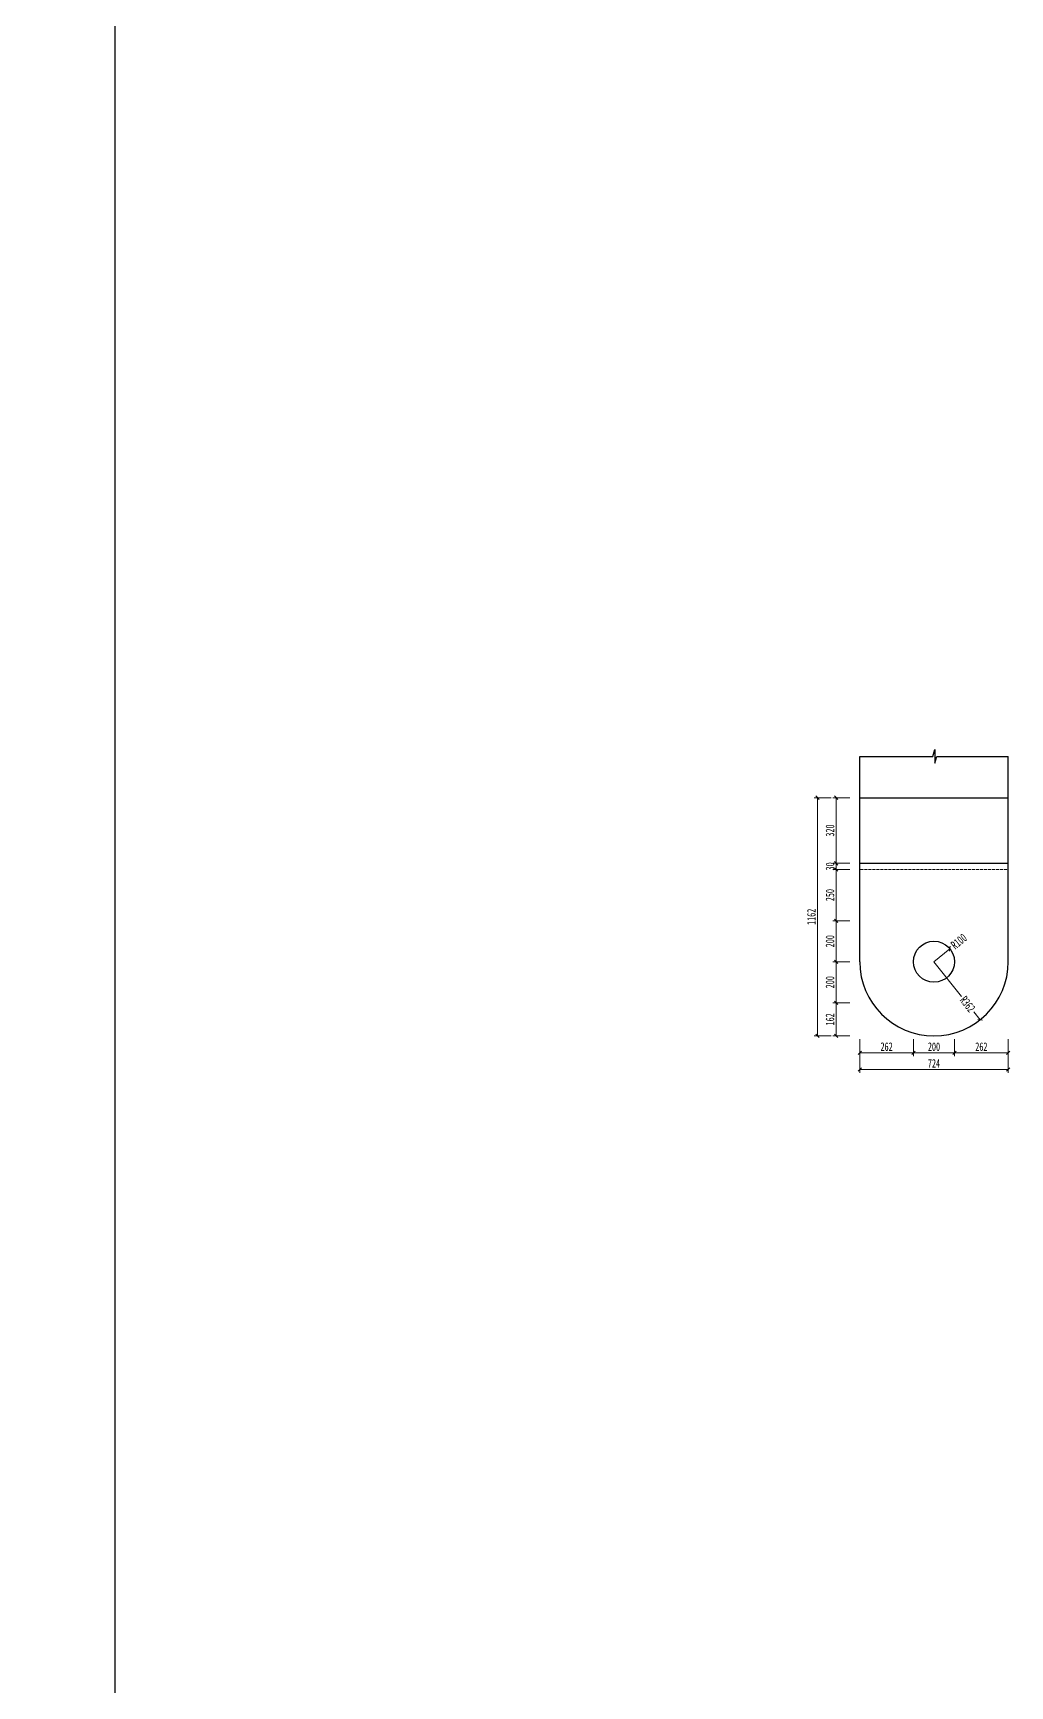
# Model space of a CAD drawing. Header units: millimetres. Extents: x -60009 to 63758, y -2164 to 95433.
# Drawn here: x 12369 to 17132, y 73859 to 81922 of the extents above; entities that cross this region are included whole.
import ezdxf

# ---------------------------------------------------------------- set-up
doc = ezdxf.new("R2010")
doc.units = ezdxf.units.MM
doc.linetypes.add('DASHED', pattern=[0.75, 0.5, -0.25])
doc.layers.get('Defpoints').update_dxf_attribs({"color": 8})
for name, color, linetype, lineweight in [('细实线', 4, 'Continuous', 15), ('虚线', 7, 'DASHED', 15), ('钢板粗线', 1, 'Continuous', 25)]:
    doc.layers.add(name, color=color, linetype=linetype, lineweight=lineweight)
doc.styles.add('111', font='仿宋_GB2312.TTF', dxfattribs={"width": 0.7})
doc.dimstyles.new('200', dxfattribs={"dimscale": 0, "dimtxt": 2.5, "dimasz": 1, "dimexe": 1, "dimexo": 1, "dimgap": 0.6, "dimtad": 1, "dimdec": 0, "dimdsep": 46, "dimtxsty": '111', "dimblk": 'OBLIQUE', "dimcen": 0, "dimclrd": 4, "dimclre": 4, "dimclrt": 4, "dimadec": 1, "dimazin": 2, "dimtfac": 1, "dimtdec": 0, "dimtix": 1, "dimtmove": 2, "dimatfit": 3, "dimfxl": 4, "dimfxlon": 1, "dimtolj": 1, "dimlwd": -1, "dimlwe": -1, "dimarcsym": 0})

# ---------------------------------------------------------------- blocks, each defined once
blk = doc.blocks.new('_Oblique')
at = {"color": 0, "linetype": 'ByBlock', "lineweight": -2}
blk.add_line((-0.5, -0.5), (0.5, 0.5), dxfattribs=at)
blk = doc.blocks.new('*D805')
at = {"layer": 'Defpoints', "color": 0}
for p in [(16838.6, 77455), (16761.2, 77391.7)]:
    blk.add_point(p, dxfattribs=at)
at = {"layer": '细实线', "color": 4}
for p, q in [((16838.6, 77455), (16761.2, 77391.7)), ((16761.2, 77391.7), (16838.6, 77455))]:
    blk.add_line(p, q, dxfattribs=at)
at = {"layer": '细实线', "color": 4, "xscale": 16.66666666666666, "yscale": 16.66666666666666, "zscale": 16.66666666666666, "rotation": 39.28411899742971}
blk.add_blockref('_Oblique', (16838.6, 77455), dxfattribs=at)
at = {"layer": '细实线', "color": 4, "insert": (16882.5, 77491), "char_height": 41.67, "attachment_point": 5, "rotation": 39.28412, "style": '111'}
blk.add_mtext('\\A1;R100', dxfattribs=at)
blk = doc.blocks.new('*D809')
at = {"layer": 'Defpoints', "color": 0}
for p in [(16399.2, 77391.7), (16661.2, 77391.7), (16399.2, 76947.3)]:
    blk.add_point(p, dxfattribs=at)
at = {"layer": '细实线', "color": 4}
for p, q in [((16399.2, 77014), (16399.2, 76930.6)), ((16661.2, 77014), (16661.2, 76930.6)), ((16661.2, 76947.3), (16399.2, 76947.3))]:
    blk.add_line(p, q, dxfattribs=at)
at = {"layer": '细实线', "color": 4, "xscale": 16.66666666666666, "yscale": 16.66666666666666, "zscale": 16.66666666666666, "rotation": 180}
blk.add_blockref('_Oblique', (16399.2, 76947.3), dxfattribs=at)
at = {"layer": '细实线', "color": 4, "xscale": 16.66666666666666, "yscale": 16.66666666666666, "zscale": 16.66666666666666}
blk.add_blockref('_Oblique', (16661.2, 76947.3), dxfattribs=at)
at = {"layer": '细实线', "color": 4, "insert": (16530.2, 76977.1), "char_height": 41.67, "attachment_point": 5, "style": '111'}
blk.add_mtext('\\A1;262', dxfattribs=at)
blk = doc.blocks.new('*D810')
at = {"layer": 'Defpoints', "color": 0}
for p in [(16661.2, 77391.7), (16861.2, 77391.7), (16861.2, 76947.3)]:
    blk.add_point(p, dxfattribs=at)
at = {"layer": '细实线', "color": 4}
for p, q in [((16661.2, 77014), (16661.2, 76930.6)), ((16861.2, 77014), (16861.2, 76930.6)), ((16661.2, 76947.3), (16861.2, 76947.3))]:
    blk.add_line(p, q, dxfattribs=at)
at = {"layer": '细实线', "color": 4, "xscale": 16.66666666666666, "yscale": 16.66666666666666, "zscale": 16.66666666666666, "rotation": 180}
blk.add_blockref('_Oblique', (16661.2, 76947.3), dxfattribs=at)
at = {"layer": '细实线', "color": 4, "xscale": 16.66666666666666, "yscale": 16.66666666666666, "zscale": 16.66666666666666}
blk.add_blockref('_Oblique', (16861.2, 76947.3), dxfattribs=at)
at = {"layer": '细实线', "color": 4, "insert": (16761.2, 76977.1), "char_height": 41.67, "attachment_point": 5, "style": '111'}
blk.add_mtext('\\A1;200', dxfattribs=at)
blk = doc.blocks.new('*D811')
at = {"layer": 'Defpoints', "color": 0}
for p in [(16861.2, 77391.7), (17123.2, 77391.7), (17123.2, 76947.3)]:
    blk.add_point(p, dxfattribs=at)
at = {"layer": '细实线', "color": 4}
for p, q in [((16861.2, 77014), (16861.2, 76930.6)), ((17123.2, 77014), (17123.2, 76930.6)), ((16861.2, 76947.3), (17123.2, 76947.3))]:
    blk.add_line(p, q, dxfattribs=at)
at = {"layer": '细实线', "color": 4, "xscale": 16.66666666666666, "yscale": 16.66666666666666, "zscale": 16.66666666666666, "rotation": 180}
blk.add_blockref('_Oblique', (16861.2, 76947.3), dxfattribs=at)
at = {"layer": '细实线', "color": 4, "xscale": 16.66666666666666, "yscale": 16.66666666666666, "zscale": 16.66666666666666}
blk.add_blockref('_Oblique', (17123.2, 76947.3), dxfattribs=at)
at = {"layer": '细实线', "color": 4, "insert": (16992.2, 76977.1), "char_height": 41.67, "attachment_point": 5, "style": '111'}
blk.add_mtext('\\A1;262', dxfattribs=at)
blk = doc.blocks.new('*D812')
at = {"layer": 'Defpoints', "color": 0}
for p in [(16399.2, 77391.7), (17123.2, 77391.7), (17123.2, 76866.5)]:
    blk.add_point(p, dxfattribs=at)
at = {"layer": '细实线', "color": 4}
for p, q in [((16399.2, 76933.2), (16399.2, 76849.8)), ((17123.2, 76933.2), (17123.2, 76849.8)), ((16399.2, 76866.5), (17123.2, 76866.5))]:
    blk.add_line(p, q, dxfattribs=at)
at = {"layer": '细实线', "color": 4, "xscale": 16.66666666666666, "yscale": 16.66666666666666, "zscale": 16.66666666666666, "rotation": 180}
blk.add_blockref('_Oblique', (16399.2, 76866.5), dxfattribs=at)
at = {"layer": '细实线', "color": 4, "xscale": 16.66666666666666, "yscale": 16.66666666666666, "zscale": 16.66666666666666}
blk.add_blockref('_Oblique', (17123.2, 76866.5), dxfattribs=at)
at = {"layer": '细实线', "color": 4, "insert": (16761.2, 76895.9), "char_height": 41.67, "attachment_point": 5, "style": '111'}
blk.add_mtext('\\A1;724', dxfattribs=at)
blk = doc.blocks.new('*D813')
at = {"layer": 'Defpoints', "color": 0}
for p in [(16399.2, 78191.7), (16284.1, 77871.7), (16399.2, 77871.7)]:
    blk.add_point(p, dxfattribs=at)
at = {"layer": '细实线', "color": 4}
for p, q in [((16350.8, 78191.7), (16267.4, 78191.7)), ((16284.1, 78191.7), (16284.1, 77871.7)), ((16350.8, 77871.7), (16267.4, 77871.7))]:
    blk.add_line(p, q, dxfattribs=at)
at = {"layer": '细实线', "color": 4, "xscale": 16.66666666666666, "yscale": 16.66666666666666, "zscale": 16.66666666666666}
for p, rotation in [((16284.1, 78191.7), 90), ((16284.1, 77871.7), 270)]:
    blk.add_blockref('_Oblique', p, dxfattribs=dict(at, rotation=rotation))
at = {"layer": '细实线', "color": 4, "insert": (16254.3, 78031.7), "char_height": 41.67, "attachment_point": 5, "rotation": 90, "style": '111'}
blk.add_mtext('\\A1;320', dxfattribs=at)
blk = doc.blocks.new('*D814')
at = {"layer": 'Defpoints', "color": 0}
for p in [(16399.2, 77841.7), (16284.1, 77591.7), (16399.2, 77591.7)]:
    blk.add_point(p, dxfattribs=at)
at = {"layer": '细实线', "color": 4}
for p, q in [((16350.8, 77841.7), (16267.4, 77841.7)), ((16284.1, 77841.7), (16284.1, 77591.7)), ((16350.8, 77591.7), (16267.4, 77591.7))]:
    blk.add_line(p, q, dxfattribs=at)
at = {"layer": '细实线', "color": 4, "xscale": 16.66666666666666, "yscale": 16.66666666666666, "zscale": 16.66666666666666}
for p, rotation in [((16284.1, 77841.7), 90), ((16284.1, 77591.7), 270)]:
    blk.add_blockref('_Oblique', p, dxfattribs=dict(at, rotation=rotation))
at = {"layer": '细实线', "color": 4, "insert": (16254.3, 77716.7), "char_height": 41.67, "attachment_point": 5, "rotation": 90, "style": '111'}
blk.add_mtext('\\A1;250', dxfattribs=at)
blk = doc.blocks.new('*D815')
at = {"layer": 'Defpoints', "color": 0}
for p in [(16399.2, 78191.7), (16193.5, 77029.7), (16399.2, 77029.7)]:
    blk.add_point(p, dxfattribs=at)
at = {"layer": '细实线', "color": 4}
for p, q in [((16260.2, 78191.7), (16176.8, 78191.7)), ((16193.5, 78191.7), (16193.5, 77029.7)), ((16260.2, 77029.7), (16176.8, 77029.7))]:
    blk.add_line(p, q, dxfattribs=at)
at = {"layer": '细实线', "color": 4, "xscale": 16.66666666666666, "yscale": 16.66666666666666, "zscale": 16.66666666666666}
for p, rotation in [((16193.5, 78191.7), 90), ((16193.5, 77029.7), 270)]:
    blk.add_blockref('_Oblique', p, dxfattribs=dict(at, rotation=rotation))
at = {"layer": '细实线', "color": 4, "insert": (16163.7, 77610.7), "char_height": 41.67, "attachment_point": 5, "rotation": 90, "style": '111'}
blk.add_mtext('\\A1;1162', dxfattribs=at)
blk = doc.blocks.new('*D816')
at = {"layer": 'Defpoints', "color": 0}
for p in [(16399.2, 77591.7), (16284.1, 77391.7), (16399.2, 77391.7)]:
    blk.add_point(p, dxfattribs=at)
at = {"layer": '细实线', "color": 4}
for p, q in [((16350.8, 77591.7), (16267.4, 77591.7)), ((16284.1, 77591.7), (16284.1, 77391.7)), ((16350.8, 77391.7), (16267.4, 77391.7))]:
    blk.add_line(p, q, dxfattribs=at)
at = {"layer": '细实线', "color": 4, "xscale": 16.66666666666666, "yscale": 16.66666666666666, "zscale": 16.66666666666666}
for p, rotation in [((16284.1, 77591.7), 90), ((16284.1, 77391.7), 270)]:
    blk.add_blockref('_Oblique', p, dxfattribs=dict(at, rotation=rotation))
at = {"layer": '细实线', "color": 4, "insert": (16254.3, 77491.7), "char_height": 41.67, "attachment_point": 5, "rotation": 90, "style": '111'}
blk.add_mtext('\\A1;200', dxfattribs=at)
blk = doc.blocks.new('*D817')
at = {"layer": 'Defpoints', "color": 0}
for p in [(16284.1, 77391.7), (16399.2, 77391.7), (16399.2, 77191.7)]:
    blk.add_point(p, dxfattribs=at)
at = {"layer": '细实线', "color": 4}
for p, q in [((16350.8, 77391.7), (16267.4, 77391.7)), ((16284.1, 77191.7), (16284.1, 77391.7)), ((16350.8, 77191.7), (16267.4, 77191.7))]:
    blk.add_line(p, q, dxfattribs=at)
at = {"layer": '细实线', "color": 4, "xscale": 16.66666666666666, "yscale": 16.66666666666666, "zscale": 16.66666666666666}
for p, rotation in [((16284.1, 77391.7), 90), ((16284.1, 77191.7), 270)]:
    blk.add_blockref('_Oblique', p, dxfattribs=dict(at, rotation=rotation))
at = {"layer": '细实线', "color": 4, "insert": (16254.3, 77291.7), "char_height": 41.67, "attachment_point": 5, "rotation": 90, "style": '111'}
blk.add_mtext('\\A1;200', dxfattribs=at)
blk = doc.blocks.new('*D818')
at = {"layer": 'Defpoints', "color": 0}
for p in [(16284.1, 77191.7), (16399.2, 77191.7), (16399.2, 77029.7)]:
    blk.add_point(p, dxfattribs=at)
at = {"layer": '细实线', "color": 4}
for p, q in [((16350.8, 77191.7), (16267.4, 77191.7)), ((16284.1, 77029.7), (16284.1, 77191.7)), ((16350.8, 77029.7), (16267.4, 77029.7))]:
    blk.add_line(p, q, dxfattribs=at)
at = {"layer": '细实线', "color": 4, "xscale": 16.66666666666666, "yscale": 16.66666666666666, "zscale": 16.66666666666666}
for p, rotation in [((16284.1, 77191.7), 90), ((16284.1, 77029.7), 270)]:
    blk.add_blockref('_Oblique', p, dxfattribs=dict(at, rotation=rotation))
at = {"layer": '细实线', "color": 4, "insert": (16254.3, 77110.7), "char_height": 41.67, "attachment_point": 5, "rotation": 90, "style": '111'}
blk.add_mtext('\\A1;162', dxfattribs=at)
blk = doc.blocks.new('*D822')
at = {"layer": 'Defpoints', "color": 0}
for p in [(16761.2, 77391.7), (16986, 77107.9)]:
    blk.add_point(p, dxfattribs=at)
at = {"layer": '细实线', "color": 4}
for p, q in [((16895.5, 77222.1), (16761.2, 77391.7)), ((16954.8, 77147.3), (16986, 77107.9))]:
    blk.add_line(p, q, dxfattribs=at)
at = {"layer": '细实线', "color": 4, "xscale": 16.66666666666666, "yscale": 16.66666666666666, "zscale": 16.66666666666666, "rotation": 308.386290921676}
blk.add_blockref('_Oblique', (16986, 77107.9), dxfattribs=at)
at = {"layer": '细实线', "color": 4, "insert": (16925.1, 77184.7), "char_height": 41.67, "attachment_point": 5, "rotation": 308.38629, "style": '111'}
blk.add_mtext('\\A1;R362', dxfattribs=at)
blk = doc.blocks.new('*D781')
at = {"layer": 'Defpoints', "color": 0}
for p in [(16284.1, 77841.7), (16399.2, 77871.7), (16399.2, 77841.7)]:
    blk.add_point(p, dxfattribs=at)
at = {"layer": '细实线', "color": 4}
for p, q in [((16284.1, 77871.7), (16284.1, 77888.3)), ((16350.8, 77871.7), (16267.4, 77871.7)), ((16350.8, 77841.7), (16267.4, 77841.7)), ((16284.1, 77871.7), (16284.1, 77841.7)), ((16284.1, 77841.7), (16284.1, 77825))]:
    blk.add_line(p, q, dxfattribs=at)
at = {"layer": '细实线', "color": 4, "xscale": 16.66666666666667, "yscale": 16.66666666666667, "zscale": 16.66666666666667}
for p, rotation in [((16284.1, 77871.7), 270), ((16284.1, 77841.7), 90)]:
    blk.add_blockref('_Oblique', p, dxfattribs=dict(at, rotation=rotation))
at = {"layer": '细实线', "color": 4, "insert": (16254.3, 77856.7), "char_height": 41.67, "attachment_point": 5, "rotation": 90, "style": '111'}
blk.add_mtext('\\A1;30', dxfattribs=at)

msp = doc.modelspace()

# ---------------------------------------------------------------- linework, layer by layer
at = {"color": 4}
msp.add_lwpolyline([(16399.2, 78393.5), (16755.2, 78393.5), (16765.2, 78426.8), (16765.2, 78360.2), (16775.2, 78393.5), (16788.5, 78393.5), (17123.2, 78393.5)], dxfattribs=at)
at = {"layer": 'Defpoints'}
msp.add_lwpolyline([(-19316.8, 89984.2), (12766.5, 89984.2), (12766.5, 68667.5), (-19316.8, 68667.5)], close=True, dxfattribs=at)
at = {"layer": '虚线', "ltscale": 2}
msp.add_line((16399.2, 77841.7), (17123.2, 77841.7), dxfattribs=at)
at = {"layer": '钢板粗线'}
for p, q in [((16399.2, 77391.7), (16399.2, 78393.5)), ((17123.2, 77391.7), (17123.2, 78393.5)), ((16399.2, 78191.7), (17123.2, 78191.7)), ((16399.2, 77871.7), (17123.2, 77871.7))]:
    msp.add_line(p, q, dxfattribs=at)
msp.add_circle((16761.2, 77391.7), 100, dxfattribs=at)
msp.add_arc((16761.2, 77391.7), 362, 180, 0, dxfattribs=at)

# ---------------------------------------------------------------- dimensions: what is measured, and where the dimension line sits
at = {"layer": '细实线'}
for base, p1, p2, angle, override, picture, middle in [((16193.5, 77029.7), (16399.2, 78191.7), (16399.2, 77029.7), 90, {"dimscale": 16.666667, "dimblk": 'Oblique'}, '*D815', (16163.7, 77610.7)), ((16284.1, 77871.7), (16399.2, 78191.7), (16399.2, 77871.7), 90, {"dimscale": 16.666667, "dimblk": 'Oblique'}, '*D813', (16254.3, 78031.7)), ((16284.1, 77841.7), (16399.2, 77871.7), (16399.2, 77841.7), 90, {"dimscale": 16.666667}, '*D781', (16254.3, 77856.7)), ((16284.1, 77591.7), (16399.2, 77841.7), (16399.2, 77591.7), 90, {"dimscale": 16.666667, "dimblk": 'Oblique'}, '*D814', (16254.3, 77716.7)), ((16284.1, 77391.7), (16399.2, 77591.7), (16399.2, 77391.7), 90, {"dimscale": 16.666667, "dimblk": 'Oblique'}, '*D816', (16254.3, 77491.7)), ((16284.1, 77391.7), (16399.2, 77191.7), (16399.2, 77391.7), 270, {"dimscale": 16.666667, "dimblk": 'Oblique'}, '*D817', (16254.3, 77291.7)), ((16284.1, 77191.7), (16399.2, 77029.7), (16399.2, 77191.7), 270, {"dimscale": 16.666667, "dimblk": 'Oblique'}, '*D818', (16254.3, 77110.7))]:
    dim = msp.add_linear_dim(base=base, p1=p1, p2=p2, angle=angle, dimstyle='200', override=override, dxfattribs=at)
    dim.commit()
    dim.dimension.update_dxf_attribs({"geometry": picture, "text_midpoint": middle})
for mpoint, picture, middle in [((16838.6, 77455), '*D805', (16882.5, 77491)), ((16986, 77107.9), '*D822', (16925.1, 77184.7))]:
    dim = msp.add_radius_dim(center=(16761.2, 77391.7), mpoint=mpoint, dimstyle='200', override={"dimscale": 16.666667, "dimblk": 'Oblique'}, dxfattribs=at)
    dim.commit()
    dim.dimension.update_dxf_attribs({"geometry": picture, "text_midpoint": middle, "dimtype": 164})
for base, p1, p2, picture, middle in [((16399.2, 76947.3), (16661.2, 77391.7), (16399.2, 77391.7), '*D809', (16530.2, 76977.1)), ((17123.2, 76866.5), (16399.2, 77391.7), (17123.2, 77391.7), '*D812', (16761.2, 76895.9)), ((16861.2, 76947.3), (16661.2, 77391.7), (16861.2, 77391.7), '*D810', (16761.2, 76977.1)), ((17123.2, 76947.3), (16861.2, 77391.7), (17123.2, 77391.7), '*D811', (16992.2, 76977.1))]:
    dim = msp.add_linear_dim(base=base, p1=p1, p2=p2, dimstyle='200', override={"dimscale": 16.666667, "dimblk": 'Oblique'}, dxfattribs=at)
    dim.commit()
    dim.dimension.update_dxf_attribs({"geometry": picture, "text_midpoint": middle})

doc.saveas('drawing.dxf')
